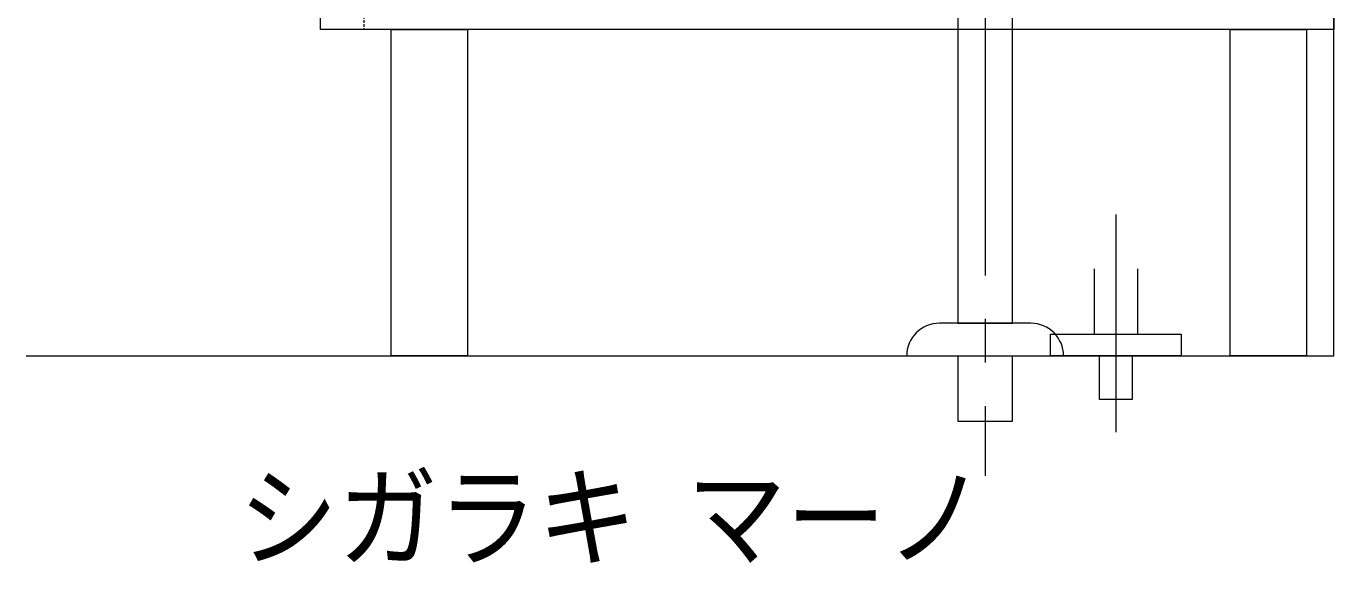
# Model space of a CAD drawing. Units: millimetres, scale not verified. Extents: x -6062 to 6062, y -3045 to 3045.
# Drawn here: x -1588 to -988, y -535 to -288 of the extents above; entities that cross this region are included whole.
import ezdxf
from ezdxf.enums import TextEntityAlignment as Align

# ---------------------------------------------------------------- set-up
doc = ezdxf.new("R2010")
doc.units = ezdxf.units.MM
doc.header["$LTSCALE"] = 20
for name, pattern in [('CHAIN1', [8, 5, -1, 1, -1]), ('CHAIN2', [12, 9, -1, 1, -1]), ('DASHED1', [1.8, 1.2, -0.6])]:
    doc.linetypes.add(name, pattern=pattern)
for name, color, linetype, lineweight in [('0-0_1図面枠', 7, 'Continuous', 9), ('0-3_5ボウル・キャビネット', 7, 'Continuous', 9), ('0-4_4給排水', 7, 'Continuous', 9)]:
    doc.layers.add(name, color=color, linetype=linetype, lineweight=lineweight)
doc.styles.add('ＭＳ ゴシック', font='')
doc.styles.get('ＭＳ ゴシック').set_extended_font_data('MS Gothic')

# ---------------------------------------------------------------- blocks, each defined once
blk = doc.blocks.new('グループ-24')
at = {"layer": '0-3_5ボウル・キャビネット'}
for points in [[(6700, 4000), (16000, 4000), (16000, -5800), (6700, -5800)], [(7350, -5800), (8050, -5800), (8050, -8800), (7350, -8800)], [(15050, -5800), (15750, -5800), (15750, -8800), (15050, -8800)]]:
    blk.add_lwpolyline(points, close=True, dxfattribs=at)
at = {"layer": '0-3_5ボウル・キャビネット', "linetype": 'DASHED1'}
blk.add_lwpolyline([(16000, -5500), (7100, -5500), (7100, -5800)], dxfattribs=at)
blk = doc.blocks.new('グループ-25')
at = {"layer": '0-3_5ボウル・キャビネット'}
blk.add_lwpolyline([(4000, -8800), (16000, -8800), (16000, 11200)], dxfattribs=at)
blk.add_blockref('グループ-24', (0, 0), dxfattribs=at)

msp = doc.modelspace()

# ---------------------------------------------------------------- linework, layer by layer
at = {"layer": '0-4_4給排水', "linetype": 'CHAIN2'}
msp.add_line((-1147.5, 17), (-1147.5, -495), dxfattribs=at)
at = {"layer": '0-4_4給排水', "linetype": 'CHAIN1'}
msp.add_line((-1087.5, -375), (-1087.5, -485), dxfattribs=at)
at = {"layer": '0-4_4給排水'}
for p, q in [((-1126.5, -425), (-1168.5, -425)), ((-1183.5, -440), (-1111.5, -440))]:
    msp.add_line(p, q, dxfattribs=at)
for points in [[(-1160, -37), (-1160, -425), (-1135, -425), (-1135, -37)], [(-1097.5, -400), (-1097.5, -430), (-1077.5, -430), (-1077.5, -400)], [(-1160, -440), (-1160, -470), (-1135, -470), (-1135, -440)]]:
    msp.add_lwpolyline(points, dxfattribs=at)
for points in [[(-1117.5, -430), (-1057.5, -430), (-1057.5, -440), (-1117.5, -440)], [(-1095, -440), (-1080, -440), (-1080, -460), (-1095, -460)], [(-1095, -440), (-1080, -440), (-1080, -460), (-1095, -460)]]:
    msp.add_lwpolyline(points, close=True, dxfattribs=at)
for centre, start, end in [((-1168.5, -440), 90, 180), ((-1126.5, -440), 0, 90)]:
    msp.add_arc(centre, 15, start, end, dxfattribs=at)

# ---------------------------------------------------------------- block references
at = {"layer": '0-3_5ボウル・キャビネット', "xscale": 0.05, "yscale": 0.05}
msp.add_blockref('グループ-25', (-1787.5, 0), dxfattribs=at)

# ---------------------------------------------------------------- texts
at = {"layer": '0-0_1図面枠', "style": 'ＭＳ ゴシック', "width": 0.9}
msp.add_text('シガラキ マーノ', height=37.24, dxfattribs=at).set_placement((-1490.13, -543.91), align=Align.BOTTOM_LEFT)

doc.saveas('drawing.dxf')
